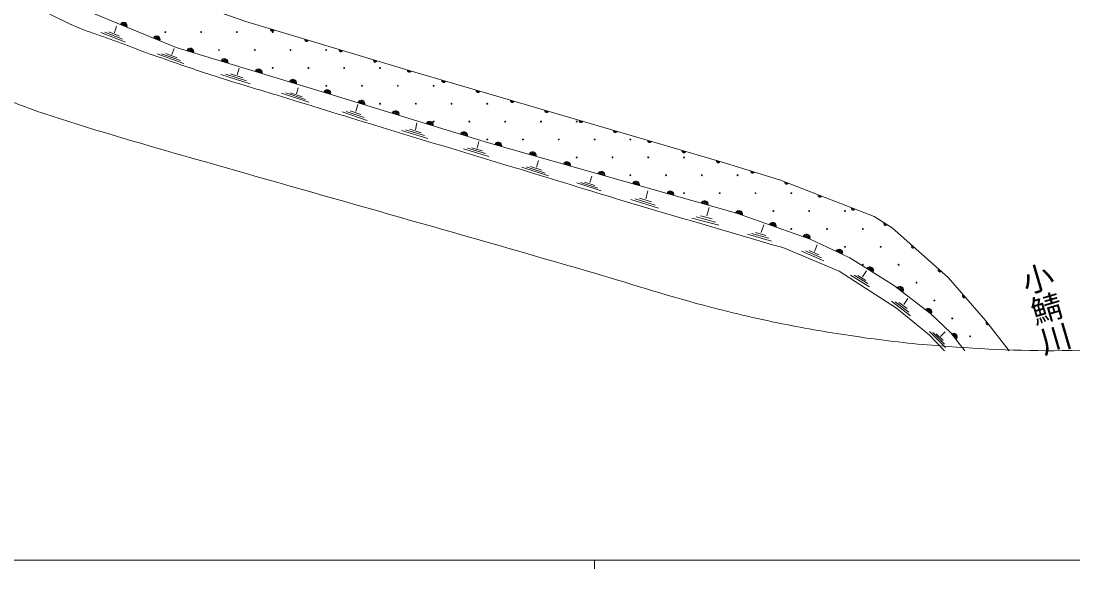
# Model space of a CAD drawing. Units: millimetres, scale not verified. Extents: x 40000 to 680000, y 20000 to 380000.
# Drawn here: x 103863 to 221498, y 204000 to 265236 of the extents above; entities that cross this region are included whole.
import ezdxf
from ezdxf.enums import TextEntityAlignment as Align

# ---------------------------------------------------------------- set-up
doc = ezdxf.new("R2010")
doc.units = ezdxf.units.MM
doc.header["$LTSCALE"] = 1000
for name, color, linetype, lineweight in [('M-BGD', 7, 'Continuous', 13), ('M-STR-HTXT', 7, 'Continuous', 13), ('M-TTL-BAND', 7, 'Continuous', 13)]:
    doc.layers.add(name, color=color, linetype=linetype, lineweight=lineweight)
doc.layers.add('M-BGD-HTXT', color=7, linetype='Continuous')
doc.styles.add('@ＭＳ ゴシック', font='')
doc.styles.get('@ＭＳ ゴシック').set_extended_font_data('@MS Gothic')

msp = doc.modelspace()

# ---------------------------------------------------------------- linework, layer by layer
at = {"layer": 'M-BGD'}
for p, q in [((129009, 265185), (119325, 268584)), ((121216, 262278), (107383, 268002)), ((114305, 263915), (114528, 264680)), ((147272, 259705), (129009, 265185)), ((115535, 262867), (112777, 263943)), ((115197, 263212), (113227, 263981)), ((114859, 263557), (113677, 264018)), ((122059, 260504), (119093, 261573)), ((121699, 260823), (119580, 261587)), ((121338, 261143), (120067, 261601)), ((120745, 261483), (120998, 262150)), ((138273, 257120), (121216, 262278)), ((129495, 258227), (126224, 259276)), ((129086, 258557), (126750, 259307)), ((128678, 258888), (127276, 259338)), ((128016, 259233), (128251, 259957)), ((182539, 249389), (147272, 259705)), ((134659, 257105), (134870, 257762)), ((136061, 256156), (132977, 257179)), ((135673, 256466), (133470, 257197)), ((135285, 256777), (133963, 257215)), ((156131, 251617), (138273, 257120)), ((141315, 255124), (141539, 255902)), ((142562, 254137), (139770, 255073)), ((142219, 254466), (140224, 255134)), ((141876, 254794), (140679, 255195)), ((149366, 252108), (146407, 253004)), ((148981, 252432), (146867, 253072)), ((148595, 252756), (147327, 253140)), ((147986, 253078), (148135, 253861)), ((154874, 251022), (155056, 251757)), ((156167, 250112), (153340, 250952)), ((155808, 250416), (153789, 251016)), ((155450, 250719), (154238, 251080)), ((183871, 243747), (156131, 251617)), ((161509, 248907), (161724, 249654)), ((188809, 247446), (182539, 249389)), ((162860, 247919), (159873, 248898)), ((162487, 248245), (160353, 248945)), ((162114, 248572), (160834, 248992)), ((168721, 246268), (165999, 247136)), ((168380, 246571), (166435, 247191)), ((168039, 246874), (166872, 247246)), ((167487, 247180), (167677, 247897)), ((199258, 243378), (188809, 247446)), ((173736, 245383), (173939, 246270)), ((175157, 244305), (172045, 245278)), ((174763, 244666), (172541, 245361)), ((174369, 245027), (173036, 245444)), ((180549, 243453), (180805, 244415)), ((192109, 240867), (183871, 243747)), ((181893, 242406), (178864, 243218)), ((181524, 242762), (179361, 243343)), ((181155, 243119), (179858, 243467)), ((186635, 241594), (186918, 242470)), ((201282, 242127), (199258, 243378)), ((187804, 240622), (185088, 241400)), ((187487, 240952), (185547, 241508)), ((187170, 241282), (186006, 241615)), ((207539, 236572), (201282, 242127)), ((196552, 238768), (192109, 240867)), ((192592, 239467), (192881, 240217)), ((193654, 238425), (191146, 239509)), ((193368, 238768), (191576, 239541)), ((193082, 239110), (192007, 239574)), ((201441, 235732), (196552, 238768)), ((198731, 235529), (196626, 236848)), ((198541, 235887), (197038, 236830)), ((198351, 236245), (197449, 236811)), ((197974, 236641), (198418, 237320)), ((211761, 231749), (207539, 236572)), ((205594, 232517), (201441, 235732)), ((202575, 233557), (203042, 234224)), ((203322, 232307), (201204, 233918)), ((203136, 232704), (201623, 233855)), ((202951, 233101), (202043, 233791)), ((207827, 230374), (205594, 232517)), ((214373, 228360), (211761, 231749)), ((207259, 228744), (205453, 230536)), ((207126, 229130), (205836, 230409)), ((206993, 229515), (206219, 230283)), ((206689, 229985), (207190, 230503)), ((209412, 228360), (207827, 230374))]:
    msp.add_line(p, q, dxfattribs=at)
for points in [[(76418, 294615), (77682, 293256), (80967, 289967), (84390, 287228), (103196, 275589), (119325, 268584), (129009, 265185), (147272, 259705), (182539, 249389), (188809, 247446), (199258, 243378), (201282, 242127), (207539, 236572), (211761, 231749), (214373, 228360)], [(72930, 290636), (77150, 286674), (81865, 282982), (88161, 278718), (94010, 275101), (97872, 272936), (107383, 268002), (121216, 262278), (138273, 257120), (156131, 251617), (183871, 243747), (192109, 240867), (196552, 238768), (201441, 235732), (205594, 232517), (207827, 230374), (209412, 228360)], [(189038, 239909), (195346, 237279), (201776, 233149), (205423, 230162), (207120, 228396)]]:
    msp.add_lwpolyline(points, dxfattribs=at)
for centre in [(120001, 264000), (120001, 264000), (124001, 264000), (124001, 264000), (128000, 264001), (128000, 264001), (132001, 264000), (132001, 264000), (126001, 262001), (130000, 262001), (134000, 262000), (138000, 262000), (132001, 260000), (132001, 260000), (136000, 260001), (136000, 260001), (140000, 260001), (140000, 260001), (144000, 260000), (144000, 260000), (138000, 258001), (142001, 258000), (146000, 258000), (150000, 258001), (144001, 256000), (144001, 256000), (148000, 256001), (148000, 256001), (152001, 256000), (152001, 256000), (156000, 256000), (156000, 256000), (150001, 254000), (154001, 254000), (158000, 254001), (162001, 254000), (166000, 254000), (156001, 252001), (156001, 252001), (160001, 252000), (160001, 252000), (164001, 252000), (164001, 252000), (168000, 252001), (168000, 252001), (172001, 252000), (172001, 252000), (166000, 250001), (170001, 250000), (174000, 250000), (178000, 250000), (172001, 248000), (172001, 248000), (176000, 248001), (176000, 248001), (180001, 248000), (180001, 248000), (184000, 248000), (184000, 248000), (178000, 246001), (182001, 246000), (186000, 246000), (190000, 246001), (184001, 244000), (184001, 244000), (188000, 244001), (188000, 244001), (192001, 244000), (192001, 244000), (196000, 244000), (196000, 244000), (190001, 242000), (194001, 242000), (198000, 242001), (196000, 240001), (196000, 240001), (200001, 240000), (200001, 240000), (198000, 238001), (202001, 238000), (204001, 236001), (204001, 236001), (206001, 234001), (208000, 232000), (208000, 232000), (210000, 230000)]:
    msp.add_circle(centre, 50, dxfattribs=at)
for centre, radius, start, end in [((115337, 264710), 400, 337.52036, 157.52036), ((115337, 264710), 300, 337.52036, 157.52036), ((115337, 264710), 200, 337.52036, 157.52036), ((115337, 264710), 100, 337.52036, 157.52036), ((119033, 263181), 400, 337.52036, 157.52036), ((131965, 264298), 200, 163.29906, 343.29906), ((131965, 264298), 100, 163.29906, 343.29906), ((119033, 263181), 300, 337.52036, 157.52036), ((119033, 263181), 200, 337.52036, 157.52036), ((119033, 263181), 100, 337.52036, 157.52036), ((135796, 263148), 200, 163.29906, 343.29906), ((135796, 263148), 100, 163.29906, 343.29906), ((122784, 261804), 400, 343.17699, 163.17699), ((122784, 261804), 300, 343.17699, 163.17699), ((122784, 261804), 200, 343.17699, 163.17699), ((122784, 261804), 100, 343.17699, 163.17699), ((139627, 261999), 200, 163.29906, 343.29906), ((139627, 261999), 100, 163.29906, 343.29906), ((126613, 260646), 400, 343.17699, 163.17699), ((126613, 260646), 300, 343.17699, 163.17699), ((126613, 260646), 200, 343.17699, 163.17699), ((126613, 260646), 100, 343.17699, 163.17699), ((143459, 260849), 200, 163.29906, 343.29906), ((143459, 260849), 100, 163.29906, 343.29906), ((130441, 259488), 400, 343.17699, 163.17699), ((130441, 259488), 300, 343.17699, 163.17699), ((130441, 259488), 200, 343.17699, 163.17699), ((130441, 259488), 100, 343.17699, 163.17699), ((147290, 259700), 200, 163.69477, 343.69477), ((147290, 259700), 100, 163.69477, 343.69477), ((134270, 258331), 400, 343.17699, 163.17699), ((134270, 258331), 300, 343.17699, 163.17699), ((134270, 258331), 200, 343.17699, 163.17699), ((134270, 258331), 100, 343.17699, 163.17699), ((151129, 258577), 200, 163.69477, 343.69477), ((151129, 258577), 100, 163.69477, 343.69477), ((138099, 257173), 400, 343.17699, 163.17699), ((138099, 257173), 300, 343.17699, 163.17699), ((138099, 257173), 200, 343.17699, 163.17699), ((138099, 257173), 100, 343.17699, 163.17699), ((154968, 257454), 200, 163.69477, 343.69477), ((154968, 257454), 100, 163.69477, 343.69477), ((141922, 255996), 400, 342.87211, 162.87211), ((141922, 255996), 300, 342.87211, 162.87211), ((141922, 255996), 200, 342.87211, 162.87211), ((141922, 255996), 100, 342.87211, 162.87211), ((158807, 256331), 200, 163.69477, 343.69477), ((158807, 256331), 100, 163.69477, 343.69477), ((145744, 254818), 400, 342.87211, 162.87211), ((145744, 254818), 300, 342.87211, 162.87211), ((145744, 254818), 200, 342.87211, 162.87211), ((145744, 254818), 100, 342.87211, 162.87211), ((162647, 255208), 200, 163.69477, 343.69477), ((162647, 255208), 100, 163.69477, 343.69477), ((166486, 254085), 200, 163.69477, 343.69477), ((166486, 254085), 100, 163.69477, 343.69477), ((149567, 253640), 400, 342.87211, 162.87211), ((149567, 253640), 300, 342.87211, 162.87211), ((149567, 253640), 200, 342.87211, 162.87211), ((149567, 253640), 100, 342.87211, 162.87211), ((170325, 252962), 200, 163.69477, 343.69477), ((170325, 252962), 100, 163.69477, 343.69477), ((153390, 252462), 400, 342.87211, 162.87211), ((153390, 252462), 300, 342.87211, 162.87211), ((153390, 252462), 200, 342.87211, 162.87211), ((153390, 252462), 100, 342.87211, 162.87211), ((174164, 251839), 200, 163.69477, 343.69477), ((174164, 251839), 100, 163.69477, 343.69477), ((157219, 251308), 400, 344.16124, 164.16124), ((157219, 251308), 300, 344.16124, 164.16124), ((157219, 251308), 200, 344.16124, 164.16124), ((157219, 251308), 100, 344.16124, 164.16124), ((161068, 250216), 400, 344.16124, 164.16124), ((178003, 250716), 200, 163.69477, 343.69477), ((178003, 250716), 100, 163.69477, 343.69477), ((161068, 250216), 300, 344.16124, 164.16124), ((161068, 250216), 200, 344.16124, 164.16124), ((161068, 250216), 100, 344.16124, 164.16124), ((164916, 249125), 400, 344.16124, 164.16124), ((164916, 249125), 300, 344.16124, 164.16124), ((181842, 249593), 200, 163.69477, 343.69477), ((181842, 249593), 100, 163.69477, 343.69477), ((164916, 249125), 200, 344.16124, 164.16124), ((164916, 249125), 100, 344.16124, 164.16124), ((168764, 248033), 400, 344.16124, 164.16124), ((168764, 248033), 300, 344.16124, 164.16124), ((168764, 248033), 200, 344.16124, 164.16124), ((185666, 248420), 200, 162.78742, 342.78742), ((185666, 248420), 100, 162.78742, 342.78742), ((168764, 248033), 100, 344.16124, 164.16124), ((172612, 246941), 400, 344.16124, 164.16124), ((172612, 246941), 300, 344.16124, 164.16124), ((172612, 246941), 200, 344.16124, 164.16124), ((172612, 246941), 100, 344.16124, 164.16124), ((189471, 247189), 200, 158.72291, 338.72291), ((189471, 247189), 100, 158.72291, 338.72291), ((176460, 245850), 400, 344.16124, 164.16124), ((176460, 245850), 300, 344.16124, 164.16124), ((176460, 245850), 200, 344.16124, 164.16124), ((176460, 245850), 100, 344.16124, 164.16124), ((180308, 244758), 400, 344.16124, 164.16124), ((180308, 244758), 300, 344.16124, 164.16124), ((180308, 244758), 200, 344.16124, 164.16124), ((180308, 244758), 100, 344.16124, 164.16124), ((193198, 245737), 200, 158.72291, 338.72291), ((193198, 245737), 100, 158.72291, 338.72291), ((184151, 243649), 400, 340.73071, 160.73071), ((184151, 243649), 300, 340.73071, 160.73071), ((184151, 243649), 200, 340.73071, 160.73071), ((184151, 243649), 100, 340.73071, 160.73071), ((196925, 244286), 200, 158.72291, 338.72291), ((196925, 244286), 100, 158.72291, 338.72291), ((187927, 242329), 400, 340.73071, 160.73071), ((187927, 242329), 300, 340.73071, 160.73071), ((187927, 242329), 200, 340.73071, 160.73071), ((187927, 242329), 100, 340.73071, 160.73071), ((200531, 242591), 200, 148.29857, 328.29857), ((200531, 242591), 100, 148.29857, 328.29857), ((191703, 241009), 400, 340.73071, 160.73071), ((191703, 241009), 300, 340.73071, 160.73071), ((191703, 241009), 200, 340.73071, 160.73071), ((191703, 241009), 100, 340.73071, 160.73071), ((203613, 240057), 200, 138.3982, 318.3982), ((203613, 240057), 100, 138.3982, 318.3982), ((195337, 239342), 400, 334.71574, 154.71574), ((195337, 239342), 300, 334.71574, 154.71574), ((195337, 239342), 200, 334.71574, 154.71574), ((195337, 239342), 100, 334.71574, 154.71574), ((198808, 237367), 400, 328.15953, 148.15953), ((198808, 237367), 300, 328.15953, 148.15953), ((198808, 237367), 200, 328.15953, 148.15953), ((198808, 237367), 100, 328.15953, 148.15953), ((206604, 237402), 200, 138.3982, 318.3982), ((206604, 237402), 100, 138.3982, 318.3982), ((202154, 235181), 400, 322.25319, 142.25319), ((202154, 235181), 300, 322.25319, 142.25319), ((202154, 235181), 200, 322.25319, 142.25319), ((202154, 235181), 100, 322.25319, 142.25319), ((209351, 234503), 200, 131.19844, 311.19844), ((209351, 234503), 100, 131.19844, 311.19844), ((205316, 232732), 400, 322.25319, 142.25319), ((205316, 232732), 300, 322.25319, 142.25319), ((205316, 232732), 200, 322.25319, 142.25319), ((205316, 232732), 100, 322.25319, 142.25319), ((211969, 231479), 200, 127.62365, 307.62365), ((211969, 231479), 100, 127.62365, 307.62365), ((208169, 229939), 400, 308.21176, 128.21176), ((208169, 229939), 300, 308.21176, 128.21176), ((208169, 229939), 200, 308.21176, 128.21176), ((208169, 229939), 100, 308.21176, 128.21176)]:
    msp.add_arc(centre, radius, start, end, dxfattribs=at)
msp.add_open_spline([(71928, 289493), (72551, 288895), (73157, 288279), (73797, 287699), (74774, 286811), (75800, 285978), (76803, 285119), (78246, 283882), (79643, 282591), (81134, 281413), (82252, 280530), (83413, 279702), (84587, 278897), (85571, 278224), (86582, 277593), (87594, 276962), (89005, 276083), (90437, 275237), (91866, 274387), (94412, 272874), (96935, 271319), (99531, 269892), (102083, 268491), (104688, 267189), (107301, 265904), (108324, 265400), (109343, 264882), (110396, 264445), (111381, 264036), (112401, 263722), (113403, 263358), (115592, 262563), (117769, 261734), (119967, 260962), (121824, 260309), (123689, 259675), (125563, 259072), (128028, 258278), (130515, 257554), (132990, 256794), (136739, 255644), (140484, 254481), (144235, 253338), (149426, 251755), (154626, 250204), (159819, 248627), (163526, 247501), (167225, 246346), (170937, 245233), (176962, 243428), (183004, 241683), (189038, 239909)], degree=3, knots=[0, 0, 0, 0, 1, 1, 1, 2, 2, 2, 3, 3, 3, 4, 4, 4, 5, 5, 5, 6, 6, 6, 7, 7, 7, 8, 8, 8, 9, 9, 9, 10, 10, 10, 11, 11, 11, 12, 12, 12, 13, 13, 13, 14, 14, 14, 15, 15, 15, 16, 16, 16, 17, 17, 17, 17], dxfattribs=at)
at = {"layer": 'M-STR-HTXT'}
msp.add_open_spline([(71310, 272549), (72813, 271533), (74285, 270469), (75820, 269502), (78301, 267940), (80851, 266488), (83411, 265059), (85391, 263954), (87374, 262851), (89417, 261867), (91624, 260803), (93899, 259886), (96159, 258942), (99023, 257746), (101881, 256528), (104799, 255470), (107248, 254582), (109743, 253824), (112234, 253059), (117409, 251470), (122629, 250032), (127831, 248538), (134357, 246663), (140894, 244827), (147422, 242962), (154022, 241077), (160624, 239201), (167215, 237286), (171539, 236029), (175821, 234618), (180175, 233468), (183085, 232699), (186016, 232008), (188966, 231408), (191663, 230860), (194379, 230395), (197104, 230002), (199973, 229587), (202853, 229224), (205744, 228997), (210586, 228617), (215446, 228342), (220303, 228398), (226175, 228466), (232058, 228797), (237885, 229529), (244626, 230375), (251253, 231961), (257916, 233290), (264587, 234621), (271230, 236092), (277883, 237510), (287356, 239528), (296832, 241532), (306291, 243613), (311093, 244669), (315875, 245820), (320682, 246853), (325946, 247984), (331232, 249012), (336506, 250093), (341404, 251097), (346287, 252176), (351199, 253107), (356234, 254062), (361289, 254909), (366345, 255744), (372916, 256831), (379512, 257769), (386087, 258834), (397198, 260633), (408279, 262618), (419392, 264410), (431210, 266315), (443064, 267999), (454882, 269910), (459018, 270579), (463145, 271303), (467277, 271999)], degree=3, knots=[0, 0, 0, 0, 1, 1, 1, 2, 2, 2, 3, 3, 3, 4, 4, 4, 5, 5, 5, 6, 6, 6, 7, 7, 7, 8, 8, 8, 9, 9, 9, 10, 10, 10, 11, 11, 11, 12, 12, 12, 13, 13, 13, 14, 14, 14, 15, 15, 15, 16, 16, 16, 17, 17, 17, 18, 18, 18, 19, 19, 19, 20, 20, 20, 21, 21, 21, 22, 22, 22, 23, 23, 23, 24, 24, 24, 25, 25, 25, 26, 26, 26, 26], dxfattribs=at)
at = {"layer": 'M-TTL-BAND'}
for p, q in [((40000, 205000), (579000, 205000)), ((168000, 205000), (168000, 204000))]:
    msp.add_line(p, q, dxfattribs=at)

# ---------------------------------------------------------------- texts
at = {"layer": 'M-BGD-HTXT', "style": '@ＭＳ ゴシック'}
msp.add_text('小鯖川', height=2566, rotation=286.327, dxfattribs=at).set_placement((218487, 233121), align=Align.MIDDLE_CENTER)

doc.saveas('drawing.dxf')
